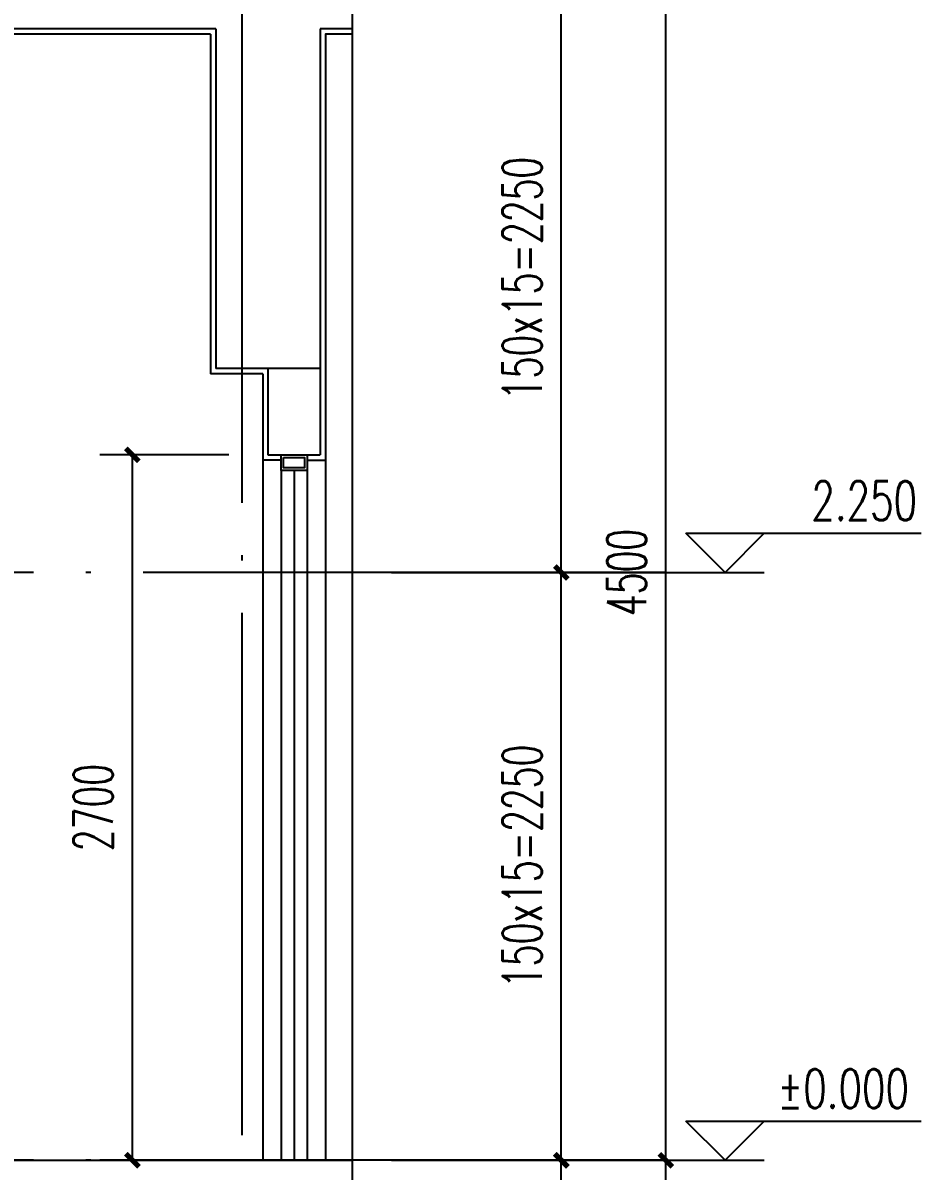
# Model space of a CAD drawing. Extents: x 239268 to 489116, y -316056 to -246175.
# Drawn here: x 453876 to 457312, y -265605 to -261211 of the extents above; entities that cross this region are included whole.
import ezdxf

# ---------------------------------------------------------------- set-up
doc = ezdxf.new("R2010")
doc.units = 0
doc.header["$LTSCALE"] = 1000
doc.header["$MEASUREMENT"] = 0
doc.linetypes.add('DOTE', pattern=[2.42, 2, -0.2, 0.02, -0.2])
doc.layers.get('0').update_dxf_attribs({"linetype": 'CONTINUOUS'})
doc.layers.get('Defpoints').update_dxf_attribs({"color": 6, "linetype": 'CONTINUOUS'})
for name, color, linetype in [('A-墙线', 2, 'CONTINUOUS'), ('A-立面看线', 117, 'CONTINUOUS'), ('DIM_ELEV', 3, 'CONTINUOUS'), ('DIM_SYMB', 3, 'CONTINUOUS'), ('DOTE', 26, 'DOTE'), ('PUB_DIM', 3, 'CONTINUOUS'), ('PUB_TEXT', 7, 'CONTINUOUS'), ('WALL', 2, 'CONTINUOUS'), ('WINDOW', 4, 'CONTINUOUS'), ('看线1', 7, 'CONTINUOUS'), ('面层', 185, 'CONTINUOUS')]:
    doc.layers.add(name, color=color, linetype=linetype)
doc.styles.add('_TCH_DIM', font='SIMPLEX', dxfattribs={"bigfont": 'GBCBIG'})
doc.styles.add('DIM_FONT', font='SIMPLEX.shx', dxfattribs={"width": 0.65})
doc.dimstyles.new('DIMN50', dxfattribs={"dimscale": 0.5, "dimtxt": 300, "dimasz": 100, "dimexe": 250, "dimexo": 300, "dimgap": 150, "dimtad": 1, "dimdec": 0, "dimzin": 0, "dimdsep": 46, "dimtxsty": 'DIM_FONT', "dimblk": 'ARCHTICK', "dimcen": 0.09, "dimclrt": 7, "dimazin": 2, "dimtfac": 1, "dimtdec": 0, "dimtix": 1, "dimtmove": 2, "dimatfit": 3, "dimfxl": 0, "dimtolj": 1, "dimtzin": 0, "dimarcsym": 0})

# ---------------------------------------------------------------- blocks, each defined once
blk = doc.blocks.new('_ArchTick')
at = {"color": 0, "linetype": 'ByBlock', "const_width": 0.4}
blk.add_lwpolyline([(-0.5, -0.5), (0.5, 0.5)], dxfattribs=at)
blk = doc.blocks.new('*D23')
at = {"layer": 'Defpoints', "color": 0}
for p in [(454294.3, -262864.2), (454813.1, -262864.2), (454813.1, -265564.2)]:
    blk.add_point(p, dxfattribs=at)
at = {"layer": 'PUB_DIM', "color": 0, "lineweight": -2}
for p, q in [((454663.1, -262864.2), (454169.3, -262864.2)), ((454294.3, -265564.2), (454294.3, -262864.2)), ((454663.1, -265564.2), (454169.3, -265564.2))]:
    blk.add_line(p, q, dxfattribs=at)
at = {"layer": 'PUB_DIM', "color": 0, "lineweight": -2, "xscale": 50, "yscale": 50, "zscale": 50}
for p, rotation in [((454294.3, -262864.2), 90), ((454294.3, -265564.2), 270)]:
    blk.add_blockref('_ArchTick', p, dxfattribs=dict(at, rotation=rotation))
at = {"layer": 'PUB_DIM', "color": 7, "insert": (454144.3, -264214.2), "char_height": 150, "attachment_point": 5, "rotation": 90, "style": 'DIM_FONT'}
blk.add_mtext('\\A1;2700', dxfattribs=at)
blk = doc.blocks.new('*D311')
at = {"layer": 'Defpoints', "color": 0}
for p in [(455135.7, -265564.2), (456335.7, -265564.2), (455135.7, -270364.2)]:
    blk.add_point(p, dxfattribs=at)
at = {"layer": 'PUB_DIM', "color": 0, "lineweight": -2}
for p, q in [((455285.7, -265564.2), (456460.7, -265564.2)), ((456335.7, -270364.2), (456335.7, -265564.2)), ((455285.7, -270364.2), (456460.7, -270364.2))]:
    blk.add_line(p, q, dxfattribs=at)
at = {"layer": 'PUB_DIM', "color": 0, "lineweight": -2, "xscale": 50, "yscale": 50, "zscale": 50}
for p, rotation in [((456335.7, -265564.2), 90), ((456335.7, -270364.2), 270)]:
    blk.add_blockref('_ArchTick', p, dxfattribs=dict(at, rotation=rotation))
at = {"layer": 'PUB_DIM', "color": 7, "insert": (456185.7, -267964.2), "char_height": 150, "attachment_point": 5, "rotation": 90, "style": 'DIM_FONT'}
blk.add_mtext('\\A1;4800', dxfattribs=at)
blk = doc.blocks.new('*D312')
at = {"layer": 'Defpoints', "color": 0}
for p in [(455135.7, -261064.2), (456335.7, -261064.2), (455135.7, -265564.2)]:
    blk.add_point(p, dxfattribs=at)
at = {"layer": 'PUB_DIM', "color": 0, "lineweight": -2}
for p, q in [((455285.7, -261064.2), (456460.7, -261064.2)), ((456335.7, -265564.2), (456335.7, -261064.2)), ((455285.7, -265564.2), (456460.7, -265564.2))]:
    blk.add_line(p, q, dxfattribs=at)
at = {"layer": 'PUB_DIM', "color": 0, "lineweight": -2, "xscale": 50, "yscale": 50, "zscale": 50}
for p, rotation in [((456335.7, -261064.2), 90), ((456335.7, -265564.2), 270)]:
    blk.add_blockref('_ArchTick', p, dxfattribs=dict(at, rotation=rotation))
at = {"layer": 'PUB_DIM', "color": 7, "insert": (456185.7, -263314.2), "char_height": 150, "attachment_point": 5, "rotation": 90, "style": 'DIM_FONT'}
blk.add_mtext('\\A1;4500', dxfattribs=at)
blk = doc.blocks.new('*D318')
at = {"layer": 'Defpoints', "color": 0}
for p in [(455135.7, -265564.2), (455935.7, -265564.2), (455135.7, -266764.2)]:
    blk.add_point(p, dxfattribs=at)
at = {"layer": 'PUB_DIM', "color": 0, "lineweight": -2}
for p, q in [((455285.7, -265564.2), (456060.7, -265564.2)), ((455935.7, -266764.2), (455935.7, -265564.2)), ((455285.7, -266764.2), (456060.7, -266764.2))]:
    blk.add_line(p, q, dxfattribs=at)
at = {"layer": 'PUB_DIM', "color": 0, "lineweight": -2, "xscale": 50, "yscale": 50, "zscale": 50}
for p, rotation in [((455935.7, -265564.2), 90), ((455935.7, -266764.2), 270)]:
    blk.add_blockref('_ArchTick', p, dxfattribs=dict(at, rotation=rotation))
at = {"layer": 'PUB_DIM', "color": 7, "insert": (455785.7, -266164.2), "char_height": 150, "attachment_point": 5, "rotation": 90, "style": 'DIM_FONT'}
blk.add_mtext('\\A1;150x8=1200', dxfattribs=at)
blk = doc.blocks.new('*D319')
at = {"layer": 'Defpoints', "color": 0}
for p in [(455135.7, -263314.2), (455935.7, -263314.2), (455135.7, -265564.2)]:
    blk.add_point(p, dxfattribs=at)
at = {"layer": 'PUB_DIM', "color": 0, "lineweight": -2}
for p, q in [((455285.7, -263314.2), (456060.7, -263314.2)), ((455935.7, -265564.2), (455935.7, -263314.2)), ((455285.7, -265564.2), (456060.7, -265564.2))]:
    blk.add_line(p, q, dxfattribs=at)
at = {"layer": 'PUB_DIM', "color": 0, "lineweight": -2, "xscale": 50, "yscale": 50, "zscale": 50}
for p, rotation in [((455935.7, -263314.2), 90), ((455935.7, -265564.2), 270)]:
    blk.add_blockref('_ArchTick', p, dxfattribs=dict(at, rotation=rotation))
at = {"layer": 'PUB_DIM', "color": 7, "insert": (455785.7, -264439.2), "char_height": 150, "attachment_point": 5, "rotation": 90, "style": 'DIM_FONT'}
blk.add_mtext('\\A1;150x15=2250', dxfattribs=at)
blk = doc.blocks.new('*D320')
at = {"layer": 'Defpoints', "color": 0}
for p in [(455135.7, -261064.2), (455935.7, -261064.2), (455135.7, -263314.2)]:
    blk.add_point(p, dxfattribs=at)
at = {"layer": 'PUB_DIM', "color": 0, "lineweight": -2}
for p, q in [((455285.7, -261064.2), (456060.7, -261064.2)), ((455935.7, -263314.2), (455935.7, -261064.2)), ((455285.7, -263314.2), (456060.7, -263314.2))]:
    blk.add_line(p, q, dxfattribs=at)
at = {"layer": 'PUB_DIM', "color": 0, "lineweight": -2, "xscale": 50, "yscale": 50, "zscale": 50}
for p, rotation in [((455935.7, -261064.2), 90), ((455935.7, -263314.2), 270)]:
    blk.add_blockref('_ArchTick', p, dxfattribs=dict(at, rotation=rotation))
at = {"layer": 'PUB_DIM', "color": 7, "insert": (455785.7, -262189.2), "char_height": 150, "attachment_point": 5, "rotation": 90, "style": 'DIM_FONT'}
blk.add_mtext('\\A1;150x15=2250', dxfattribs=at)

msp = doc.modelspace()

# ---------------------------------------------------------------- linework, layer by layer
at = {"layer": 'A-墙线'}
for p, q in [((454613.1, -261234.2), (454613.1, -262534.2)), ((455013.1, -261234.2), (455013.1, -262864.2)), ((454813.1, -262534.2), (454813.1, -262864.2))]:
    msp.add_line(p, q, dxfattribs=at)
msp.add_lwpolyline([(454813.1, -262864.2), (455013.1, -262864.2)], dxfattribs=at)
at = {"layer": 'A-立面看线'}
for p, q in [((454793.1, -262884.2), (454793.1, -265564.2)), ((455033.1, -262884.2), (455033.1, -265564.2))]:
    msp.add_line(p, q, dxfattribs=at)
at = {"layer": 'DIM_ELEV'}
for p, q in [((456562.4, -263314.2), (456412.4, -263164.2)), ((456412.4, -263164.2), (457312.4, -263164.2)), ((456562.4, -263314.2), (456712.4, -263164.2)), ((455701.3, -263314.2), (456712.4, -263314.2)), ((456562.4, -265564.2), (456412.4, -265414.2)), ((456412.4, -265414.2), (457312.4, -265414.2)), ((456562.4, -265564.2), (456712.4, -265414.2)), ((455701.3, -265564.2), (456712.4, -265564.2))]:
    msp.add_line(p, q, dxfattribs=at)
at = {"layer": 'DIM_SYMB'}
msp.add_lwpolyline([(455135.7, -248614.2), (455135.7, -259935.3), (455240.7, -259973.5), (455030.7, -260010.5), (455135.7, -260047.8), (455135.7, -271368.9)], dxfattribs=at)
at = {"layer": 'DOTE'}
for p, q in [((454713.1, -246528.2), (454713.1, -272168.9)), ((456335.7, -263314.2), (443635.1, -263314.2)), ((456335.7, -265564.2), (443635.1, -265564.2))]:
    msp.add_line(p, q, dxfattribs=at)
at = {"layer": 'WALL'}
for p, q in [((454613.1, -261234.2), (451763.1, -261234.2)), ((455135.7, -261234.2), (455013.1, -261234.2)), ((455013.1, -262534.2), (454613.1, -262534.2))]:
    msp.add_line(p, q, dxfattribs=at)
at = {"layer": 'WINDOW', "linetype": 'Continuous'}
for p, q in [((454863.1, -262924.2), (454863.1, -265564.2)), ((454913.1, -262924.2), (454913.1, -265564.2)), ((454963.1, -262924.2), (454963.1, -265564.2))]:
    msp.add_line(p, q, dxfattribs=at)
at = {"layer": '看线1'}
for points in [[(454863.1, -262864.2), (454963.1, -262864.2), (454963.1, -262924.2), (454863.1, -262924.2)], [(454873.1, -262874.2), (454953.1, -262874.2), (454953.1, -262914.2), (454873.1, -262914.2)]]:
    msp.add_lwpolyline(points, close=True, dxfattribs=at)
at = {"layer": '面层'}
for p, q in [((454593.1, -261254.2), (451783.1, -261254.2)), ((454593.1, -261254.2), (454593.1, -262554.2)), ((454793.1, -262554.2), (454593.1, -262554.2)), ((454793.1, -262554.2), (454793.1, -262884.2)), ((454863.1, -262884.2), (454793.1, -262884.2)), ((454963.1, -262884.2), (455033.1, -262884.2))]:
    msp.add_line(p, q, dxfattribs=at)
for points in [[(455135.7, -261254.2), (455033.1, -261254.2), (455033.1, -262884.2)], [(451563.1, -265564.2), (455135.7, -265564.2)]]:
    msp.add_lwpolyline(points, dxfattribs=at)

# ---------------------------------------------------------------- texts
at = {"layer": 'PUB_TEXT', "style": '_TCH_DIM', "width": 0.705882}
for s, p in [('2.250', (456892.4, -263114.2)), ('%%P0.000', (456762.4, -265364.2))]:
    msp.add_text(s, height=148.75, dxfattribs=at).set_placement(p)

# ---------------------------------------------------------------- dimensions: what is measured, and where the dimension line sits
at = {"layer": 'PUB_DIM'}
for p1, p2, distance, picture, middle in [((455135.7, -265564.2), (455135.7, -261064.2), -1200, '*D312', (456185.7, -263314.2)), ((454813.1, -265564.2), (454813.1, -262864.2), 518.8, '*D23', (454144.3, -264214.2)), ((455135.7, -270364.2), (455135.7, -265564.2), -1200, '*D311', (456185.7, -267964.2))]:
    dim = msp.add_aligned_dim(p1=p1, p2=p2, distance=distance, dimstyle='DIMN50', dxfattribs=at)
    dim.commit()
    dim.dimension.update_dxf_attribs({"geometry": picture, "text_midpoint": middle})
for p1, p2, text, picture, middle in [((455135.7, -263314.2), (455135.7, -261064.2), '150x15=2250', '*D320', (455785.7, -262189.2)), ((455135.7, -265564.2), (455135.7, -263314.2), '150x15=2250', '*D319', (455785.7, -264439.2)), ((455135.7, -266764.2), (455135.7, -265564.2), '150x8=1200', '*D318', (455785.7, -266164.2))]:
    dim = msp.add_aligned_dim(p1=p1, p2=p2, distance=-800, text=text, dimstyle='DIMN50', dxfattribs=at)
    dim.commit()
    dim.dimension.update_dxf_attribs({"geometry": picture, "text_midpoint": middle})

doc.saveas('drawing.dxf')
